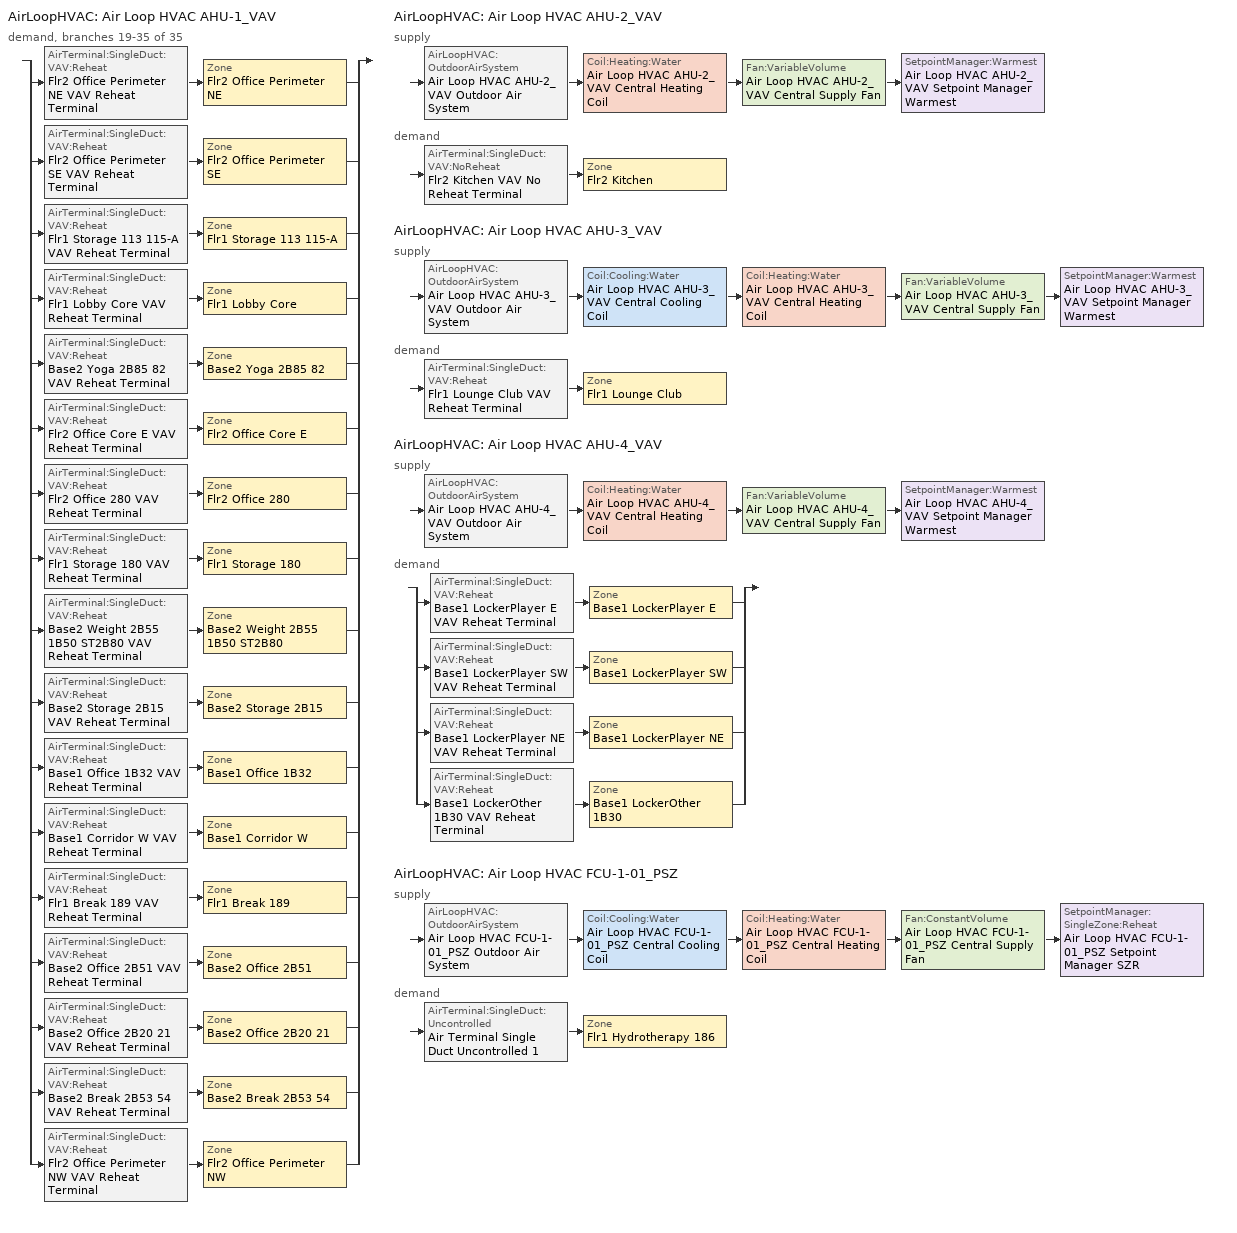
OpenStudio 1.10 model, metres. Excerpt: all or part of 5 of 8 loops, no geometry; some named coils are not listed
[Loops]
AirLoopHVAC 'Air Loop HVAC AHU-1_VAV'
 demand, branches 19-35 of 35: split
  | AirTerminal:SingleDuct:VAV:Reheat 'Flr2 Office Perimeter NE VAV Reheat Terminal' > Zone 'Flr2 Office Perimeter NE'
  | AirTerminal:SingleDuct:VAV:Reheat 'Flr2 Office Perimeter SE VAV Reheat Terminal' > Zone 'Flr2 Office Perimeter SE'
  | AirTerminal:SingleDuct:VAV:Reheat 'Flr1 Storage 113 115-A VAV Reheat Terminal' > Zone 'Flr1 Storage 113 115-A'
  | AirTerminal:SingleDuct:VAV:Reheat 'Flr1 Lobby Core VAV Reheat Terminal' > Zone 'Flr1 Lobby Core'
  | AirTerminal:SingleDuct:VAV:Reheat 'Base2 Yoga 2B85 82 VAV Reheat Terminal' > Zone 'Base2 Yoga 2B85 82'
  | AirTerminal:SingleDuct:VAV:Reheat 'Flr2 Office Core E VAV Reheat Terminal' > Zone 'Flr2 Office Core E'
  | AirTerminal:SingleDuct:VAV:Reheat 'Flr2 Office 280 VAV Reheat Terminal' > Zone 'Flr2 Office 280'
  | AirTerminal:SingleDuct:VAV:Reheat 'Flr1 Storage 180 VAV Reheat Terminal' > Zone 'Flr1 Storage 180'
  | AirTerminal:SingleDuct:VAV:Reheat 'Base2 Weight 2B55 1B50 ST2B80 VAV Reheat Terminal' > Zone 'Base2 Weight 2B55 1B50 ST2B80'
  | AirTerminal:SingleDuct:VAV:Reheat 'Base2 Storage 2B15 VAV Reheat Terminal' > Zone 'Base2 Storage 2B15'
  | AirTerminal:SingleDuct:VAV:Reheat 'Base1 Office 1B32 VAV Reheat Terminal' > Zone 'Base1 Office 1B32'
  | AirTerminal:SingleDuct:VAV:Reheat 'Base1 Corridor W VAV Reheat Terminal' > Zone 'Base1 Corridor W'
  | AirTerminal:SingleDuct:VAV:Reheat 'Flr1 Break 189 VAV Reheat Terminal' > Zone 'Flr1 Break 189'
  | AirTerminal:SingleDuct:VAV:Reheat 'Base2 Office 2B51 VAV Reheat Terminal' > Zone 'Base2 Office 2B51'
  | AirTerminal:SingleDuct:VAV:Reheat 'Base2 Office 2B20 21 VAV Reheat Terminal' > Zone 'Base2 Office 2B20 21'
  | AirTerminal:SingleDuct:VAV:Reheat 'Base2 Break 2B53 54 VAV Reheat Terminal' > Zone 'Base2 Break 2B53 54'
  | AirTerminal:SingleDuct:VAV:Reheat 'Flr2 Office Perimeter NW VAV Reheat Terminal' > Zone 'Flr2 Office Perimeter NW'
AirLoopHVAC 'Air Loop HVAC AHU-2_VAV'
 supply: AirLoopHVAC:OutdoorAirSystem 'Air Loop HVAC AHU-2_VAV Outdoor Air System' > Coil:Heating:Water 'Air Loop HVAC AHU-2_VAV Central Heating Coil' > Fan:VariableVolume 'Air Loop HVAC AHU-2_VAV Central Supply Fan' > SetpointManager:Warmest 'Air Loop HVAC AHU-2_VAV Setpoint Manager Warmest'
 demand: AirTerminal:SingleDuct:VAV:NoReheat 'Flr2 Kitchen VAV No Reheat Terminal' > Zone 'Flr2 Kitchen'
AirLoopHVAC 'Air Loop HVAC AHU-3_VAV'
 supply: AirLoopHVAC:OutdoorAirSystem 'Air Loop HVAC AHU-3_VAV Outdoor Air System' > Coil:Cooling:Water 'Air Loop HVAC AHU-3_VAV Central Cooling Coil' > Coil:Heating:Water 'Air Loop HVAC AHU-3_VAV Central Heating Coil' > Fan:VariableVolume 'Air Loop HVAC AHU-3_VAV Central Supply Fan' > SetpointManager:Warmest 'Air Loop HVAC AHU-3_VAV Setpoint Manager Warmest'
 demand: AirTerminal:SingleDuct:VAV:Reheat 'Flr1 Lounge Club VAV Reheat Terminal' > Zone 'Flr1 Lounge Club'
AirLoopHVAC 'Air Loop HVAC AHU-4_VAV'
 supply: AirLoopHVAC:OutdoorAirSystem 'Air Loop HVAC AHU-4_VAV Outdoor Air System' > Coil:Heating:Water 'Air Loop HVAC AHU-4_VAV Central Heating Coil' > Fan:VariableVolume 'Air Loop HVAC AHU-4_VAV Central Supply Fan' > SetpointManager:Warmest 'Air Loop HVAC AHU-4_VAV Setpoint Manager Warmest'
 demand: split
  | AirTerminal:SingleDuct:VAV:Reheat 'Base1 LockerPlayer E VAV Reheat Terminal' > Zone 'Base1 LockerPlayer E'
  | AirTerminal:SingleDuct:VAV:Reheat 'Base1 LockerPlayer SW VAV Reheat Terminal' > Zone 'Base1 LockerPlayer SW'
  | AirTerminal:SingleDuct:VAV:Reheat 'Base1 LockerPlayer NE VAV Reheat Terminal' > Zone 'Base1 LockerPlayer NE'
  | AirTerminal:SingleDuct:VAV:Reheat 'Base1 LockerOther 1B30 VAV Reheat Terminal' > Zone 'Base1 LockerOther 1B30'
AirLoopHVAC 'Air Loop HVAC FCU-1-01_PSZ'
 supply: AirLoopHVAC:OutdoorAirSystem 'Air Loop HVAC FCU-1-01_PSZ Outdoor Air System' > Coil:Cooling:Water 'Air Loop HVAC FCU-1-01_PSZ Central Cooling Coil' > Coil:Heating:Water 'Air Loop HVAC FCU-1-01_PSZ Central Heating Coil' > Fan:ConstantVolume 'Air Loop HVAC FCU-1-01_PSZ Central Supply Fan' > SetpointManager:SingleZone:Reheat 'Air Loop HVAC FCU-1-01_PSZ Setpoint Manager SZR'
 demand: AirTerminal:SingleDuct:Uncontrolled 'Air Terminal Single Duct Uncontrolled 1' > Zone 'Flr1 Hydrotherapy 186'
[Sizing:Zone] Zone Cooling Design Supply Air Temperature {C}=12.78; Zone Heating Design Supply Air Temperature {C}=32.22; Zone Cooling Design Supply Air Humidity Ratio {kg-H2O/kg-air}=0.0085; Zone Heating Design Supply Air Humidity Ratio {kg-H2O/kg-air}=0.008; Cooling Design Air Flow Method=DesignDay; Heating Design Air Flow Method=DesignDay
Base2 Break 2B53 54; Base2 Yoga 2B85 82; Base2 Weight 2B55 1B50 ST2B80; Base2 Office 2B20 21; Base1 LockerOther 1B30; Base1 LockerPlayer E; Base1 Corridor W; Base1 LockerPlayer SW; Flr1 Lounge Club; Flr1 Storage 113 115-A; Flr1 Lobby Core; Flr2 Office Perimeter NW; Flr2 Office Perimeter NE; Flr2 Office Core E; Flr1 Break 189; Flr1 Hydrotherapy 186; Flr2 Office 280; Base2 Office 2B51; Base1 Office 1B32; Flr2 Office Perimeter SE; Flr1 Storage 180; Base2 Storage 2B15; Base1 LockerPlayer NE; Flr2 Kitchen
[Zone equipment]
Base2 Break 2B53 54: Base2 Break 2B53 54 VAV Reheat Terminal
Base2 Yoga 2B85 82: Base2 Yoga 2B85 82 VAV Reheat Terminal, Base2 Yoga 2B85 82 Four Pipe Fan Coil Unit
Base2 Weight 2B55 1B50 ST2B80: Base2 Weight 2B55 1B50 ST2B80 VAV Reheat Terminal
Base2 Office 2B20 21: Base2 Office 2B20 21 VAV Reheat Terminal
Base1 LockerOther 1B30: Base1 LockerOther 1B30 VAV Reheat Terminal
Base1 LockerPlayer E: Base1 LockerPlayer E VAV Reheat Terminal
Base1 Corridor W: Base1 Corridor W VAV Reheat Terminal
Base1 LockerPlayer SW: Base1 LockerPlayer SW VAV Reheat Terminal
Flr1 Lounge Club: Flr1 Lounge Club VAV Reheat Terminal
Flr1 Storage 113 115-A: Flr1 Storage 113 115-A VAV Reheat Terminal
Flr1 Lobby Core: Flr1 Lobby Core VAV Reheat Terminal
Flr2 Office Perimeter NW: Flr2 Office Perimeter NW VAV Reheat Terminal
Flr2 Office Perimeter NE: Flr2 Office Perimeter NE VAV Reheat Terminal
Flr2 Office Core E: Flr2 Office Core E VAV Reheat Terminal
Flr1 Break 189: Flr1 Break 189 VAV Reheat Terminal
Flr1 Hydrotherapy 186: Air Terminal Single Duct Uncontrolled 1
Flr2 Office 280: Flr2 Office 280 VAV Reheat Terminal
Base2 Office 2B51: Base2 Office 2B51 VAV Reheat Terminal
Base1 Office 1B32: Base1 Office 1B32 VAV Reheat Terminal
Flr2 Office Perimeter SE: Flr2 Office Perimeter SE VAV Reheat Terminal
Flr1 Storage 180: Flr1 Storage 180 VAV Reheat Terminal
Base2 Storage 2B15: Base2 Storage 2B15 VAV Reheat Terminal
Base1 LockerPlayer NE: Base1 LockerPlayer NE VAV Reheat Terminal
Flr2 Kitchen: Flr2 Kitchen VAV No Reheat Terminal, Flr2 Kitchen Unit Heater
[AirLoopHVAC]
Name | Availability Schedule | Design Supply Air Flow Rate {m3/s} | Availability Manager
Air Loop HVAC AHU-2_VAV | Dal_Ward FoodService HVAC Schedule | 7.62195
Air Loop HVAC AHU-3_VAV | Dal_Ward HVAC Schedule | 6.65446 | Availability Manager Night Cycle 3
Air Loop HVAC AHU-4_VAV | Dal_Ward HVAC Schedule | 5.01208 | Availability Manager Night Cycle 4
Air Loop HVAC FCU-1-01_PSZ | Dal_Ward AquaticTherapy HVAC Schedule | AutoSize | Availability Manager Night Cycle 5
[AvailabilityManager:NightCycle] Control Type=CycleOnAny
Availability Manager Night Cycle 3; Availability Manager Night Cycle 4; Availability Manager Night Cycle 5
[Sizing:System] Type of Load to Size On=Sensible; Design Outdoor Air Flow Rate {m3/s}=Autosize; Preheat Design Temperature {C}=7; Preheat Design Humidity Ratio {kg-H2O/kg-Air}=0.008; Precool Design Temperature {C}=12.8; Precool Design Humidity Ratio {kg-H2O/kg-Air}=0.008; Sizing Option=NonCoincident; 100% Outdoor Air in Cooling=No; 100% Outdoor Air in Heating=No; Central Cooling Design Supply Air Humidity Ratio {kg-H2O/kg-Air}=0.0085; Central Heating Design Supply Air Humidity Ratio {kg-H2O/kg-Air}=0.008; Cooling Design Air Flow Method=DesignDay; Cooling Design Air Flow Rate {m3/s}=0; Heating Design Air Flow Method=DesignDay; Heating Design Air Flow Rate {m3/s}=0; System Outdoor Air Method=ZoneSum; Zone Maximum Outdoor Air Fraction=1; Cooling Supply Air Flow Rate Per Floor Area {m3/s-m2}=0.00996765; Cooling Fraction of Autosized Cooling Supply Air Flow Rate=1; Cooling Supply Air Flow Rate Per Unit Cooling Capacity {m3/s-W}=3.94755e-05; Heating Supply Air Flow Rate Per Floor Area {m3/s-m2}=0.00996765; Heating Fraction of Autosized Heating Supply Air Flow Rate=1; Heating Fraction of Autosized Cooling Supply Air Flow Rate=1; Heating Supply Air Flow Rate Per Unit Heating Capacity {m3/s-W}=3.15882e-05; Cooling Design Capacity Method=CoolingDesignCapacity; Cooling Design Capacity {W}=Autosize; Cooling Design Capacity Per Floor Area {W/m2}=234.7; Fraction of Autosized Cooling Design Capacity=1; Heating Design Capacity Method=HeatingDesignCapacity; Heating Design Capacity {W}=Autosize; Heating Design Capacity Per Floor Area {W/m2}=157; Fraction of Autosized Heating Design Capacity=1; Central Cooling Capacity Control Method=OnOff
Name | Minimum System Air Flow Ratio | Central Cooling Design Supply Air Temperature {C} | Central Heating Design Supply Air Temperature {C}
Air Loop HVAC AHU-2_VAV; Air Loop HVAC AHU-3_VAV; Air Loop HVAC AHU-4_VAV | 0.3 | 12.7778 | 12.7778
Air Loop HVAC FCU-1-01_PSZ | 1 | 10 | 37.7778
[Fan:VariableVolume] Availability Schedule=Always On Discrete; Fan Power Minimum Flow Rate Input Method=FixedFlowRate; Fan Power Minimum Flow Fraction=0; Fan Power Minimum Air Flow Rate {m3/s}=0; Motor Efficiency=0.9; Motor In Airstream Fraction=1; Fan Power Coefficient 1=0.0013; Fan Power Coefficient 2=0.147; Fan Power Coefficient 3=0.9506; Fan Power Coefficient 4=-0.0998; Fan Power Coefficient 5=0
Name | Fan Efficiency | Pressure Rise {Pa} | Maximum Flow Rate {m3/s}
Air Loop HVAC AHU-2_VAV Central Supply Fan | 0.56 | 797 | 7.62195
Air Loop HVAC AHU-3_VAV Central Supply Fan | 0.47 | 1171 | 6.65446
Air Loop HVAC AHU-4_VAV Central Supply Fan | 0.45 | 999 | 5.01208
[Controller:OutdoorAir] Minimum Outdoor Air Flow Rate {m3/s}=autosize; Economizer Control Action Type=ModulateFlow; Economizer Maximum Limit Enthalpy {J/kg}=64000; Economizer Minimum Limit Dry-Bulb Temperature {C}=-100; Lockout Type=NoLockout; Minimum Limit Type=FixedMinimum; High Humidity Control=No
Name | Maximum Outdoor Air Flow Rate {m3/s} | Economizer Control Type | Economizer Maximum Limit Dry-Bulb Temperature {C} | Minimum Outdoor Air Schedule | Controller Mechanical Ventilation | Heat Recovery Bypass Control Type
Air Loop HVAC AHU-2_VAV Outdoor Air Controller | 7.62195 | FixedDryBulb | 100 | Dal_Ward FoodService Ventilation Schedule | Controller Mechanical Ventilation 2 | BypassWhenWithinEconomizerLimits
Air Loop HVAC AHU-3_VAV Outdoor Air Controller | 6.65446 | FixedDryBulb | 100 | Dal_Ward HVAC Schedule | Controller Mechanical Ventilation 3 | BypassWhenWithinEconomizerLimits
Air Loop HVAC AHU-4_VAV Outdoor Air Controller | 5.01208 | FixedDryBulb | 100 | Dal_Ward HVAC Schedule | Controller Mechanical Ventilation 4 | BypassWhenOAFlowGreaterThanMinimum
Air Loop HVAC FCU-1-01_PSZ Outdoor Air Controller | 0.471947 | NoEconomizer | 28 | Dal_Ward AquaticTherapy HVAC Schedule | Controller Mechanical Ventilation 5 | BypassWhenWithinEconomizerLimits
[Controller:MechanicalVentilation] System Outdoor Air Method=ZoneSum
Name | Availability Schedule
Controller Mechanical Ventilation 2 | Dal_Ward FoodService Ventilation Schedule
Controller Mechanical Ventilation 3; Controller Mechanical Ventilation 4 | Dal_Ward HVAC Schedule
Controller Mechanical Ventilation 5 | Dal_Ward AquaticTherapy HVAC Schedule
[AirLoopHVAC:OutdoorAirSystem]
Name | Controller
Air Loop HVAC AHU-2_VAV Outdoor Air System | Air Loop HVAC AHU-2_VAV Outdoor Air Controller
Air Loop HVAC AHU-3_VAV Outdoor Air System | Air Loop HVAC AHU-3_VAV Outdoor Air Controller
Air Loop HVAC AHU-4_VAV Outdoor Air System | Air Loop HVAC AHU-4_VAV Outdoor Air Controller
Air Loop HVAC FCU-1-01_PSZ Outdoor Air System | Air Loop HVAC FCU-1-01_PSZ Outdoor Air Controller
[SetpointManager:Warmest] Control Variable=Temperature; Minimum Setpoint Temperature {C}=12.7778; Maximum Setpoint Temperature {C}=18.3333; Strategy=MaximumTemperature
Air Loop HVAC AHU-2_VAV Setpoint Manager Warmest; Air Loop HVAC AHU-3_VAV Setpoint Manager Warmest; Air Loop HVAC AHU-4_VAV Setpoint Manager Warmest
[Fan:ConstantVolume]
Air Loop HVAC FCU-1-01_PSZ Central Supply Fan: Availability Schedule=Always On Discrete; Fan Efficiency=0.5; Pressure Rise {Pa}=426.5; Maximum Flow Rate {m3/s}=0.471947; Motor Efficiency=0.9; Motor In Airstream Fraction=1
[SetpointManager:SingleZone:Reheat]
Air Loop HVAC FCU-1-01_PSZ Setpoint Manager SZR: Minimum Supply Air Temperature {C}=-99; Maximum Supply Air Temperature {C}=99; Control Zone=Flr1 Hydrotherapy 186
[AirTerminal:SingleDuct:VAV:Reheat] Availability Schedule=Always On Discrete; Zone Minimum Air Flow Input Method=Constant; Fixed Minimum Air Flow Rate {m3/s}=0; Maximum Hot Water or Steam Flow Rate {m3/s}=Autocalculate; Minimum Hot Water or Steam Flow Rate {m3/s}=0; Convergence Tolerance=0.001; Damper Heating Action=Reverse; Maximum Reheat Air Temperature {C}=35; Control For Outdoor Air=No
Name | Maximum Air Flow Rate {m3/s} | Constant Minimum Air Flow Fraction | Reheat Coil
Flr1 Lounge Club VAV Reheat Terminal | 7.03202 | 0.3 | Flr1 Lounge Club VAV Reheat Terminal Heating Coil
Flr2 Office Perimeter NE VAV Reheat Terminal | 0.90142 | 0.45 | Flr2 Office Perimeter NE VAV Reheat Terminal Heating Coil
Flr2 Office Perimeter SE VAV Reheat Terminal | 0.384637 | 0.52 | Flr2 Office Perimeter SE VAV Reheat Terminal Heating Coil
Base1 LockerPlayer E VAV Reheat Terminal | 0.589934 | 0.3 | Base1 LockerPlayer E VAV Reheat Terminal Heating Coil
Flr1 Storage 113 115-A VAV Reheat Terminal | 0.471947 | 0.6 | Flr1 Storage 113 115-A VAV Reheat Terminal Heating Coil
Flr1 Lobby Core VAV Reheat Terminal | 1.66125 | 0.64 | Flr1 Lobby Core VAV Reheat Terminal Heating Coil
Base1 LockerPlayer SW VAV Reheat Terminal | 1.8406 | 0.6 | Base1 LockerPlayer SW VAV Reheat Terminal Heating Coil
Base2 Yoga 2B85 82 VAV Reheat Terminal | 1.02885 | 1 | Base2 Yoga 2B85 82 VAV Reheat Terminal Heating Coil
Flr2 Office Core E VAV Reheat Terminal | 1.53383 | 0.36 | Flr2 Office Core E VAV Reheat Terminal Heating Coil
Flr2 Office 280 VAV Reheat Terminal | 0.259571 | 0.58 | Flr2 Office 280 VAV Reheat Terminal Heating Coil
Flr1 Storage 180 VAV Reheat Terminal | 0.26901 | 1 | Flr1 Storage 180 VAV Reheat Terminal Heating Coil
Base2 Weight 2B55 1B50 ST2B80 VAV Reheat Terminal | 3.30363 | 1 | Base2 Weight 2B55 1B50 ST2B80 VAV Reheat Terminal Heating Coil
Base2 Storage 2B15 VAV Reheat Terminal | 0.943895 | 0.5 | Base2 Storage 2B15 VAV Reheat Terminal Heating Coil
Base1 Office 1B32 VAV Reheat Terminal | 0.188779 | 0.63 | Base1 Office 1B32 VAV Reheat Terminal Heating Coil
Base1 Corridor W VAV Reheat Terminal | 0.519142 | 0.5 | Base1 Corridor W VAV Reheat Terminal Heating Coil
Flr1 Break 189 VAV Reheat Terminal | 0.141584 | 0.33 | Flr1 Break 189 VAV Reheat Terminal Heating Coil
Base2 Office 2B51 VAV Reheat Terminal | 0.165182 | 0.3 | Base2 Office 2B51 VAV Reheat Terminal Heating Coil
Base1 LockerPlayer NE VAV Reheat Terminal | 0.943895 | 0.3 | Base1 LockerPlayer NE VAV Reheat Terminal Heating Coil
Base2 Office 2B20 21 VAV Reheat Terminal | 0.0943895 | 0.33 | Base2 Office 2B20 21 VAV Reheat Terminal Heating Coil
Base1 LockerOther 1B30 VAV Reheat Terminal | 0.330363 | 0.5 | Base1 LockerOther 1B30 VAV Reheat Terminal Heating Coil
Base2 Break 2B53 54 VAV Reheat Terminal | 0.165182 | 0.3 | Base2 Break 2B53 54 VAV Reheat Terminal Heating Coil
Flr2 Office Perimeter NW VAV Reheat Terminal | 0.519142 | 0.74 | Flr2 Office Perimeter NW VAV Reheat Terminal Heating Coil
[AirTerminal:SingleDuct:VAV:NoReheat]
Flr2 Kitchen VAV No Reheat Terminal: Availability Schedule=Always On Discrete; Maximum Air Flow Rate {m3/s}=7.43317; Zone Minimum Air Flow Input Method=Scheduled; Constant Minimum Air Flow Fraction=1; Minimum Air Flow Fraction Schedule=Dal_Ward FoodService Ventilation Schedule; Control For Outdoor Air=No
[AirTerminal:SingleDuct:Uncontrolled]
Air Terminal Single Duct Uncontrolled 1: Availability Schedule=Always On Discrete; Maximum Air Flow Rate {m3/s}=0.141584
[Schedule:Ruleset]
Name | Default Day Schedule | Summer Design Day Schedule | Winter Design Day Schedule
Dal_Ward FoodService HVAC Schedule | Dal_Ward FoodService HVAC Schedule OnDays | Dal_Ward FoodService HVAC Schedule Summer Design Day | Dal_Ward FoodService HVAC Schedule Winter Design Day
Dal_Ward FoodService Ventilation Schedule | Dal_Ward FoodService Ventilation Schedule OnDays | Dal_Ward FoodService Ventilation Schedule Summer Design Day | Dal_Ward FoodService Ventilation Schedule Winter Design Day
Dal_Ward AquaticTherapy HVAC Schedule | Dal_Ward AquaticTherapy HVAC Schedule AllDays | Dal_Ward AquaticTherapy HVAC Schedule Summer Design Day | Dal_Ward AquaticTherapy HVAC Schedule Winter Design Day
Dal_Ward HVAC Schedule | Dal_Ward HVAC Schedule OnDays | Dal_Ward HVAC Schedule Summer Design Day | Dal_Ward HVAC Schedule Winter Design Day
[Schedule:Day]
Dal_Ward FoodService HVAC Schedule OnDays: 7, 0, 0, 18, 0, 1, 24, 0, 0
Dal_Ward FoodService HVAC Schedule Winter Design Day; Dal_Ward FoodService HVAC Schedule Summer Design Day; Dal_Ward FoodService Ventilation Schedule Winter Design Day; Dal_Ward FoodService Ventilation Schedule Summer Design Day; Dal_Ward AquaticTherapy HVAC Schedule AllDays; Dal_Ward AquaticTherapy HVAC Schedule Winter Design Day; Dal_Ward AquaticTherapy HVAC Schedule Summer Design Day: 24, 0, 1
Dal_Ward FoodService HVAC Schedule Saturday: 7, 0, 0, 14, 0, 1, 24, 0, 0
Dal_Ward FoodService HVAC Schedule Sunday; Dal_Ward FoodService Ventilation Schedule Sunday; Dal_Ward HVAC Schedule Sunday: 24, 0, 0
Dal_Ward FoodService Ventilation Schedule OnDays: 7, 0, 0, 10, 0, 1, 11, 0, 0.143, 13, 0, 1, 15, 0, 0.143, 18, 0, 1, 24, 0, 0
Dal_Ward FoodService Ventilation Schedule Saturday: 7, 0, 0, 10, 0, 1, 11, 0, 0.143, 14, 0, 1, 24, 0, 0
Dal_Ward HVAC Schedule OnDays; Dal_Ward HVAC Schedule Winter Design Day; Dal_Ward HVAC Schedule Summer Design Day: 6, 0, 0, 24, 0, 1
[Schedule:Rule] Date Specification Type=DateRange; Start Month=1; Start Day=1; End Month=12; End Day=31
Name | Schedule Ruleset | Rule Order | Day Schedule | Apply Saturday | Apply Sunday
Dal_Ward FoodService HVAC Schedule Saturday Rule | Dal_Ward FoodService HVAC Schedule | 1 | Dal_Ward FoodService HVAC Schedule Saturday | Yes
Dal_Ward FoodService HVAC Schedule Sunday Rule | Dal_Ward FoodService HVAC Schedule | 0 | Dal_Ward FoodService HVAC Schedule Sunday |  | Yes
Dal_Ward FoodService Ventilation Schedule Saturday Rule | Dal_Ward FoodService Ventilation Schedule | 1 | Dal_Ward FoodService Ventilation Schedule Saturday | Yes
Dal_Ward FoodService Ventilation Schedule Sunday Rule | Dal_Ward FoodService Ventilation Schedule | 0 | Dal_Ward FoodService Ventilation Schedule Sunday |  | Yes
Dal_Ward HVAC Schedule Sunday Rule | Dal_Ward HVAC Schedule | 0 | Dal_Ward HVAC Schedule Sunday |  | Yes
[Schedule:Constant]
Always On Discrete: Value=1
